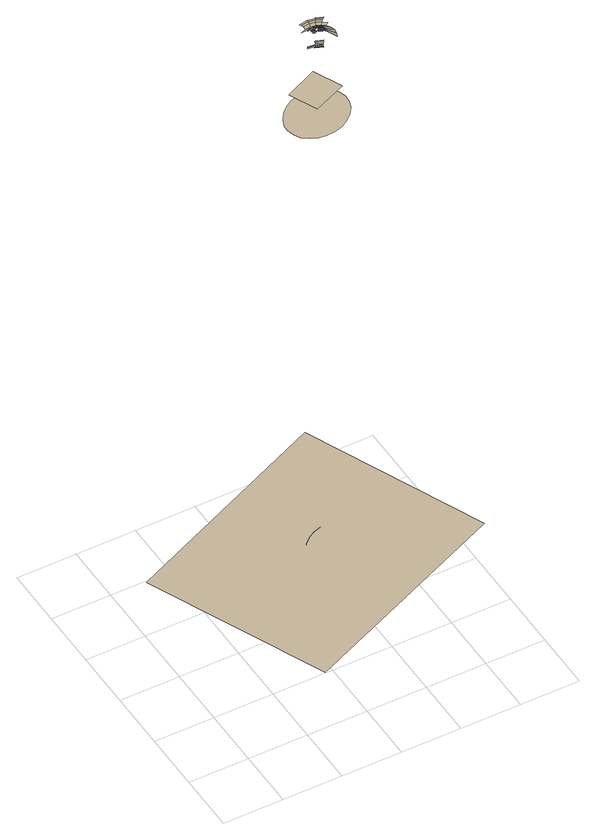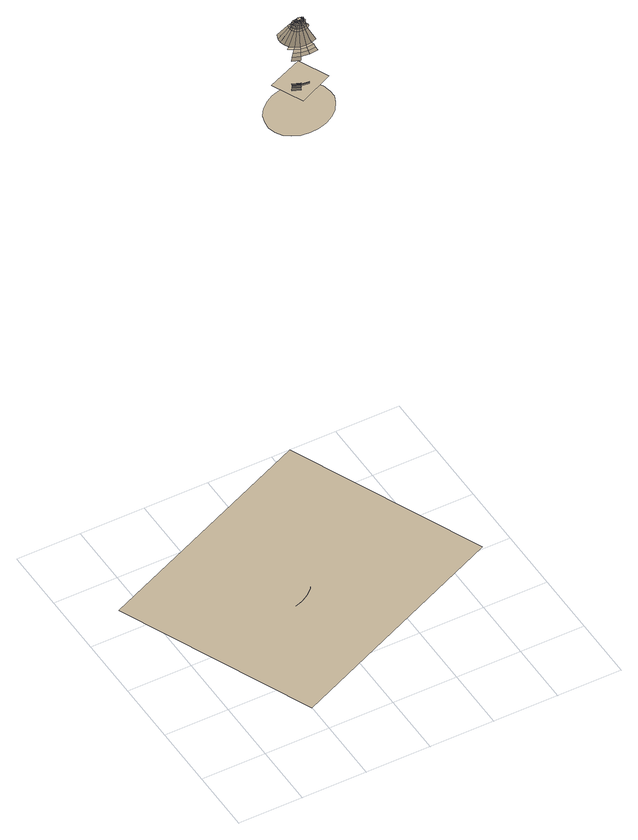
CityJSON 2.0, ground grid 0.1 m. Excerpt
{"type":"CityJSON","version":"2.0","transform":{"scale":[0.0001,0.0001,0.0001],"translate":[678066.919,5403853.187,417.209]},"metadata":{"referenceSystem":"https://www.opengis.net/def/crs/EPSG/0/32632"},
"CityObjects":{
"building1":{"type":"Building","attributes":{"name":"building","dataAvailable":"Sufficient","opendrive_identifier_modelDate":"13-06-17","opendrive_identifier_modelName":"892_SAVe_Ingolstadt","opendrive_identifier_modelVendor":"3D Mapping Solutions","opendrive_identifier_roadObjectName":"building","opendrive_identifier_sourceFileName":"2019-11-29_SAVe_Ingolstadt_Prio5","opendrive_roadObject_dynamic":"false","opendrive_roadObject_orientation":"none","opendrive_roadObject_type":"BUILDING","opendrive_road_length":"211.9635830812","opendrive_road_rule":"RIGHTHANDTRAFFIC","measuredHeight":13.14},"children":["building1-1"]},
"building1-1":{"type":"BuildingInstallation","attributes":{"@cityeditor:layer":"Unclassified.LoD3","relationToConstruction":"outside"},"parents":["building1"],"geometry":[{"type":"MultiSurface","lod":"3","boundaries":[[[0,1,2,3]],[[4,5,6]],[[3,2,7,8]],[[5,9,10,6]],[[8,7,11,12]],[[13,12,14,15]],[[9,16,17,10]],[[1,18,19,2]],[[20,21,18,1]],[[2,19,22,7]],[[16,23,17]],[[7,22,24,11]],[[25,15,26,27]],[[23,28,29,17]],[[12,11,30,14]],[[28,31,32,29]],[[31,33,34,32]],[[18,35,19]],[[33,36,37,34]],[[15,14,38,26]],[[19,35,39,22]],[[21,40,35,18]],[[41,42,43,44]],[[11,24,45,30]],[[46,47,48,49]],[[50,51,52,53]],[[54,55,56,57]],[[36,58,59,37]],[[22,39,60,24]],[[61,62,40,21]],[[55,63,64,56]],[[65,66,67,68]],[[14,30,69,38]],[[42,70,71,43]],[[63,72,73,64]],[[72,27,74,73]],[[24,60,45]],[[27,26,75,74]],[[70,76,77,71]],[[30,45,78,69]],[[26,38,79,75]],[[58,80,81,59]],[[76,82,4,77]],[[45,60,83,78]],[[38,69,84,79]],[[82,5,4]],[[69,78,85,84]],[[78,83,85]],[[82,86,9,5]],[[87,88,89,90,91,92,83,60,39,35,40,62,93,94,95,96,97,98]],[[86,99,16,9]],[[100,101,102,103,104,105,106,107,108,109,110,111,112,113,114,115,116,117,118,119,120,121,122,123]],[[124,95,94,125]],[[85,83,92,126]],[[80,127,128,81]],[[84,85,126,129]],[[64,73,130,131]],[[79,84,129,132]],[[99,133,23,16]],[[73,74,134,130]],[[75,79,132,135]],[[56,64,131,136]],[[74,75,135,134]],[[137,138,139,140,141]],[[57,56,136,142]],[[133,143,28,23]],[[143,144,31,28]],[[144,145,33,31]],[[146,96,95,124]],[[147,57,142,148]],[[126,92,91,149]],[[145,150,36,33]],[[129,126,149,151]],[[152,97,96,146]],[[149,91,90,153]],[[132,129,151,154]],[[150,155,58,36]],[[127,156,157,128]],[[135,132,154,158]],[[159,98,97,152]],[[153,90,160]],[[161,152,146,162]],[[151,149,153,163]],[[134,135,158,164]],[[165,87,98,159]],[[130,134,164,166]],[[155,167,80,58]],[[160,90,89,168]],[[131,130,166,169]],[[170,171,172,50]],[[173,87,165]],[[174,159,152,161]],[[154,151,163,175]],[[163,153,160,176]],[[177,88,87,173]],[[168,89,88,177]],[[136,131,169,178]],[[171,179,41,172]],[[142,136,178,180]],[[176,160,168,181]],[[182,165,159,174]],[[158,154,175,183]],[[184,174,161,185]],[[167,186,127,80]],[[179,187,42,41]],[[156,188,189,157]],[[170,190,51,50]],[[175,163,176,191]],[[192,173,165,182]],[[164,158,183,193]],[[181,168,177,194]],[[187,195,70,42]],[[194,177,173,192]],[[196,184,185,197]],[[191,176,181,198]],[[195,76,70]],[[166,164,193,199]],[[200,182,174,184]],[[183,175,191,201]],[[198,181,194,202]],[[195,203,82,76]],[[169,166,199,204]],[[205,192,182,200]],[[186,206,156,127]],[[207,196,197,208]],[[202,194,192,205]],[[203,209,82]],[[193,183,201,210]],[[211,200,184,196]],[[201,191,198,212]],[[209,213,86,82]],[[148,142,180,214]],[[178,169,204,215]],[[213,216,99,86]],[[216,217,133,99]],[[188,218,219,189]],[[212,198,202,220]],[[221,205,200,211]],[[199,193,210,222]],[[217,223,143,133]],[[224,211,196,207]],[[180,178,215,225]],[[141,140,226,227]],[[220,202,205,221]],[[223,228,144,143]],[[228,229,145,144]],[[229,230,150,145]],[[210,201,212,231]],[[206,232,188,156]],[[204,199,222,233]],[[230,234,155,150]],[[235,221,211,224]],[[236,224,207,237]],[[231,212,220,238]],[[222,210,231,239]],[[238,220,221,235]],[[234,240,167,155]],[[215,204,233,241]],[[218,242,243,219]],[[244,236,237,245]],[[246,235,224,236]],[[247,148,214,248]],[[239,231,238,249]],[[233,222,239,250]],[[240,251,186,167]],[[249,238,235,246]],[[232,252,218,188]],[[225,215,241,253]],[[254,244,245,255]],[[256,246,236,244]],[[250,239,249,257]],[[241,233,250,258]],[[257,249,246,256]],[[251,259,206,186]],[[260,247,248,261]],[[262,256,244,254]],[[263,254,255,264]],[[214,180,225,265]],[[258,250,257,266]],[[253,241,258,267]],[[252,268,242,218]],[[266,257,256,262]],[[242,269,270,243]],[[259,271,232,206]],[[272,260,261,273]],[[274,275,171,170]],[[275,179,171]],[[276,262,254,263]],[[275,277,187,179]],[[267,258,266,278]],[[274,279,190,170]],[[277,280,195,187]],[[278,266,262,276]],[[280,281,195]],[[271,282,252,232]],[[281,283,203,195]],[[283,209,203]],[[283,284,213,209]],[[268,285,269,242]],[[284,286,216,213]],[[286,217,216]],[[286,287,223,217]],[[288,289,229,228]],[[287,288,228,223]],[[289,290,230,229]],[[269,291,292,270]],[[290,293,234,230]],[[282,294,268,252]],[[293,295,240,234]],[[265,225,253,296]],[[295,297,251,240]],[[248,214,265,298]],[[285,299,291,269]],[[297,300,259,251]],[[294,301,285,268]],[[300,302,271,259]],[[227,226,303,304]],[[305,263,264,306]],[[302,307,282,271]],[[296,253,267,308]],[[301,309,299,285]],[[261,248,298,310]],[[307,311,294,282]],[[312,276,263,305]],[[308,267,278,313]],[[311,314,301,294]],[[313,278,276,312]],[[273,261,310,315]],[[314,316,309,301]],[[317,275,274]],[[317,318,275]],[[317,319,279,274]],[[318,320,277,275]],[[298,265,296,321]],[[322,323,283,281]],[[323,324,284,283]],[[325,322,281,280]],[[326,327,328,329]],[[327,330,331,328]],[[320,325,280,277]],[[330,332,333,331]],[[324,334,286,284]],[[335,336,289,288]],[[337,335,288,287]],[[338,337,287,286]],[[336,339,290,289]],[[339,340,293,290]],[[334,338,286]],[[340,341,295,293]],[[341,342,297,295]],[[342,343,300,297]],[[343,344,302,300]],[[344,345,307,302]],[[345,346,311,307]],[[346,347,314,311]],[[347,348,316,314]],[[310,298,321,349]],[[321,296,308,350]],[[304,303,351,352]],[[315,310,349,353]],[[329,328,354,355]],[[328,331,356,354]],[[331,333,357,356]],[[358,329,355,359]],[[333,360,361,357]],[[362,358,359,363]],[[364,362,363,365]],[[360,366,367,361]],[[368,369,318,317]],[[366,370,371,367]],[[372,364,365,373]],[[370,374,375,371]],[[376,315,353,377]]]}]}
},
"vertices":[
[2400,2250,11590],[2420,2250,11590],[2410,2270,11590],[2400,2260,11590],[2410,2310,340],[2420,2310,340],[2400,2210,340],[2410,2280,11590],[2400,2280,11590],[2430,2310,330],[2410,2210,330],[2420,2290,11590],[2410,2300,11590],[2390,2300,11580],[2420,2310,11590],[2410,2320,11580],[2430,2310,320],[2420,2210,320],[2430,2260,11600],[2430,2270,11600],[2420,2240,11590],[2440,2250,11600],[2430,2280,11600],[2440,2310,320],[2430,2290,11600],[2400,2320,11570],[2420,2330,11580],[2410,2340,11570],[2440,2310,310],[2420,2220,310],[2430,2310,11590],[2440,2310,300],[2430,2220,300],[2440,2310,280],[2430,2220,280],[2440,2270,11610],[2450,2300,240],[2430,2220,240],[2430,2330,11590],[2440,2280,11610],[2450,2260,11610],[2430,2410,360],[2440,2410,360],[2390,2310,360],[2380,2310,360],[2440,2300,11600],[2610,2620,10420],[2060,2370,10420],[2270,1900,10420],[2830,2140,10420],[2410,2420,360],[2460,2400,360],[2420,2310,360],[2360,2310,360],[2380,2380,11530],[2390,2370,11550],[2430,2390,11550],[2420,2410,11530],[2460,2300,210],[2440,2220,210],[2450,2290,11610],[2450,2240,11600],[2460,2250,11610],[2400,2360,11560],[2430,2380,11560],[4890,1570,1110],[1300,0,1110],[0,2960,1110],[3590,4540,1110],[2440,2320,11590],[2440,2410,350],[2400,2310,350],[2410,2350,11570],[2430,2370,11570],[2440,2360,11570],[2440,2350,11580],[2450,2400,350],[2410,2310,350],[2450,2310,11600],[2450,2340,11590],[2480,2300,170],[2460,2220,170],[2460,2400,340],[2460,2300,11610],[2450,2320,11590],[2460,2310,11600],[2470,2400,330],[2500,2280,11610],[2500,2290,11610],[2500,2300,11610],[2490,2300,11610],[2480,2300,11610],[2470,2300,11610],[2470,2250,11610],[2480,2250,11610],[2480,2260,11610],[2490,2260,11610],[2500,2260,11610],[2500,2270,11610],[2470,2400,320],[2970,2140,9920],[2890,2030,9920],[2780,1930,9920],[2660,1860,9920],[2520,1820,9920],[2370,1800,9920],[2240,1820,9920],[2120,1870,9920],[2020,1950,9920],[1960,2050,9920],[1930,2170,9920],[1930,2290,9920],[1980,2410,9920],[2060,2530,9920],[2160,2620,9920],[2290,2700,9920],[2430,2740,9920],[2570,2750,9920],[2710,2730,9920],[2830,2680,9920],[2920,2610,9920],[2990,2510,9920],[3020,2390,9920],[3010,2270,9920],[2490,2240,11600],[2480,2240,11600],[2470,2320,11600],[2500,2300,140],[2480,2220,140],[2470,2330,11590],[2460,2380,11570],[2460,2390,11560],[2470,2340,11590],[2480,2390,320],[2470,2370,11570],[2470,2350,11580],[2460,2400,11550],[2410,2470,360],[2410,2470,580],[2410,2470,1110],[2430,2500,1110],[2430,2500,360],[2460,2420,11530],[2480,2390,310],[2480,2390,300],[2480,2390,280],[2500,2250,11600],[2360,2530,11390],[2450,2560,11390],[2480,2320,11600],[2490,2390,240],[2480,2330,11590],[2510,2260,11600],[2490,2320,11600],[2490,2340,11590],[2500,2390,210],[2520,2300,100],[2510,2220,100],[2490,2360,11580],[2510,2270,11600],[2500,2310,11600],[2520,2250,11590],[2510,2240,11590],[2500,2330,11590],[2490,2370,11570],[2520,2280,11600],[2490,2380,11570],[2510,2380,170],[2510,2310,11600],[2500,2390,11560],[2490,2510,360],[2500,2510,360],[2420,2420,360],[2520,2290,11600],[2530,2260,11590],[2510,2340,11590],[2510,2320,11590],[2520,2300,11600],[2500,2400,11550],[2500,2500,360],[2500,2420,11530],[2520,2310,11590],[2530,2280,11590],[2510,2350,11580],[2540,2260,11590],[2530,2240,11590],[2530,2370,140],[2510,2500,360],[2550,2290,80],[2540,2230,80],[2530,2480,360],[2520,2330,11590],[2530,2290,11590],[2520,2360,11570],[2530,2300,11590],[2520,2490,350],[2550,2260,11580],[2540,2240,11580],[2530,2320,11590],[2520,2380,11570],[2550,2280,11590],[2530,2340,11580],[2540,2310,11590],[2530,2490,340],[2530,2390,11560],[2550,2290,11590],[2550,2370,100],[2570,2250,11570],[2550,2230,11570],[2530,2480,340],[2540,2350,11570],[2560,2280,11580],[2550,2330,11580],[2540,2480,330],[2530,2570,11390],[2530,2400,11550],[2540,2480,320],[2540,2470,320],[2580,2290,50],[2570,2230,50],[2560,2320,11580],[2560,2300,11580],[2550,2360,11570],[2550,2470,310],[2570,2280,11570],[2550,2420,11530],[2530,2590,1110],[2530,2590,360],[2550,2470,300],[2550,2470,280],[2550,2470,240],[2560,2340,11570],[2580,2360,80],[2560,2370,11560],[2560,2460,210],[2580,2300,11570],[2590,2280,11570],[2580,2250,11570],[2570,2320,11570],[2570,2350,11570],[2570,2450,170],[2570,2380,11550],[2610,2290,30],[2600,2240,30],[2600,2280,11560],[2590,2250,11560],[2590,2300,11570],[2440,2610,11400],[2550,2620,11400],[2580,2330,11570],[2580,2360,11560],[2590,2440,140],[2600,2350,50],[2580,2400,11530],[2610,2280,11550],[2600,2240,11550],[2600,2300,11560],[2600,2330,11560],[2590,2360,11550],[2600,2430,100],[2440,2660,11390],[2560,2680,11390],[2620,2310,11550],[2640,2270,11530],[2630,2240,11530],[2620,2560,11390],[2610,2340,11550],[2610,2380,11530],[2640,2330,30],[2650,2280,10],[2640,2240,10],[2620,2410,80],[2430,2710,11370],[2570,2730,11370],[2590,2590,360],[2600,2580,360],[2640,2310,11530],[2610,2570,360],[2630,2350,11530],[2620,2550,360],[2610,2570,350],[2610,2560,350],[2650,2400,50],[2620,2550,340],[2620,2550,330],[2670,2320,10],[2630,2540,320],[2630,2540,310],[2630,2530,300],[2630,2530,280],[2640,2530,240],[2690,2280,0],[2680,2250,0],[2640,2520,210],[2670,2380,30],[2650,2510,170],[2690,2530,11390],[2660,2500,140],[2640,2610,11400],[2700,2310,0],[2670,2480,100],[2700,2360,10],[2680,2460,80],[2650,2660,1110],[2650,2660,360],[2800,2270,11390],[2780,2200,11390],[2700,2440,50],[2750,2480,11390],[2720,2340,0],[2670,2660,11390],[2720,2410,30],[2810,2350,11390],[2790,2420,11390],[2740,2390,10],[2700,2710,11370],[2750,2360,0],[2710,2640,360],[2710,2630,360],[2720,2600,360],[2720,2620,360],[2730,2570,11400],[2720,2610,350],[2720,2600,340],[2720,2590,330],[2720,2620,350],[2570,2720,10810],[2570,2720,10830],[2690,2700,10830],[2690,2700,10810],[2570,2720,10840],[2690,2700,10840],[2570,2720,10850],[2690,2710,10850],[2730,2590,320],[2730,2580,300],[2730,2580,280],[2730,2580,310],[2730,2580,320],[2730,2570,240],[2730,2560,210],[2740,2550,170],[2740,2530,140],[2750,2510,100],[2750,2490,80],[2760,2470,50],[2770,2440,30],[2780,2410,10],[2790,2380,0],[2770,2620,11390],[2800,2520,11400],[2780,2700,1110],[2780,2700,360],[2810,2660,11370],[2800,2660,10830],[2810,2660,10810],[2810,2660,10840],[2810,2660,10850],[2690,2710,10800],[2810,2660,10800],[2700,2710,10870],[2810,2660,10870],[2700,2710,10790],[2810,2660,10790],[2700,2720,10770],[2820,2670,10770],[2700,2720,10880],[2820,2670,10880],[2830,2670,360],[2830,2660,360],[2700,2730,10890],[2820,2680,10890],[2700,2730,10760],[2820,2680,10760],[2710,2730,10900],[2830,2680,10900],[2720,2750,11340],[2840,2700,11340]
]}
